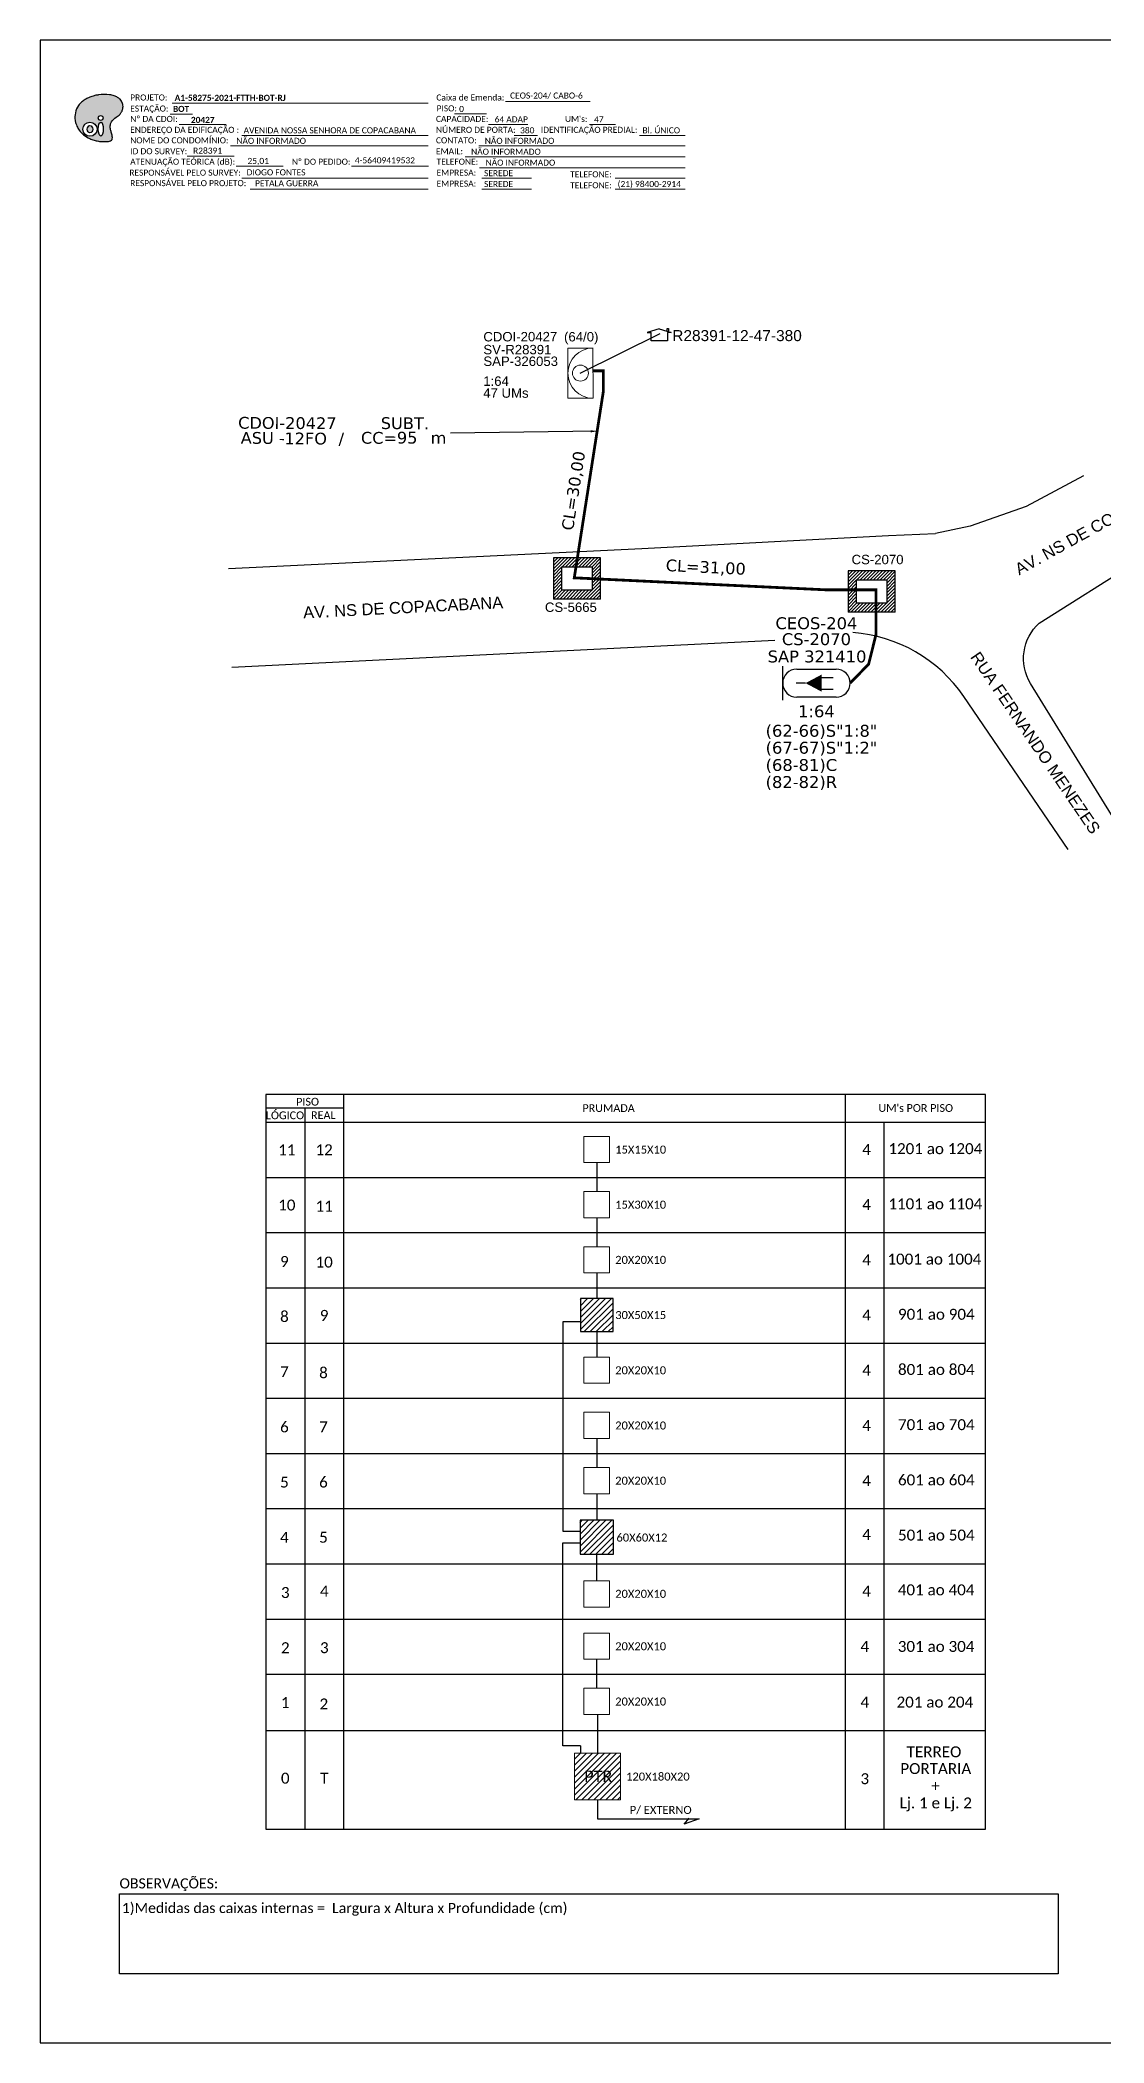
# Model space of a CAD drawing. Extents: x -4 to 837, y 1 to 595.
# Drawn here: x -4 to 312, y 1 to 595 of the extents above; entities that cross this region are included whole.
import ezdxf
from ezdxf.enums import TextEntityAlignment as Align

# ---------------------------------------------------------------- set-up
doc = ezdxf.new("R2010")
doc.units = 0
for name, color, linetype in [('10.1-Caixas Subterrâneas', 5, 'Continuous'), ('20.4-CEOS', 1, 'Continuous'), ('CAP a instalar', 1, 'Continuous'), ('celulas gpon', 7, 'Continuous'), ('label_cabos', 7, 'Continuous'), ('QUADRA', 7, 'Continuous'), ('Segmento de Logradouro Texto', 238, 'Continuous'), ('surveys', 7, 'Continuous'), ('surveys legendas', 7, 'Continuous')]:
    doc.layers.add(name, color=color, linetype=linetype)
doc.layers.add("20.0-LEGENDA DOS CDO'S", color=1, linetype='Continuous', lineweight=0)
doc.layers.add('20.1-CDO_INTERIOR', color=1, linetype='Continuous', lineweight=0)
doc.layers.add('DROP DE CLIENTE', color=140, linetype='Continuous', plot=False)
doc.styles.add('ARIAL', font='arial.ttf')
doc.styles.add('DIGICADE', font='arial.ttf')
doc.styles.add('MtXpl_Calibri', font='CALIBRI.TTF')
doc.styles.add('siredit', font='verdana.ttf')
doc.styles.add('WMF-Calibri0', font='CALIBRI.TTF')
doc.styles.add('WMF-Calibri1', font='CALIBRIB.TTF')
doc.linetypes.add('FENCELINE1', pattern='A,0.25,-0.1,[133,ltypeshp.shx,S=0.1,R=0,X=-0.1,Y=0],-0.1,1', length=1.45)
doc.dimstyles.new('CC', dxfattribs={"dimtxt": 0.8, "dimasz": 2, "dimexe": 0.18, "dimexo": 0.0625, "dimgap": 0.09, "dimtad": 0, "dimdec": 0, "dimrnd": 1, "dimzin": 0, "dimdsep": 46, "dimtxsty": 'siredit', "dimblk": 'NONE', "dimcen": 0, "dimse1": 1, "dimse2": 1, "dimsd1": 1, "dimsd2": 1, "dimclrt": 7, "dimadec": 0, "dimazin": 0, "dimtfac": 1, "dimtdec": 0, "dimtofl": 0, "dimtmove": 0, "dimatfit": 3, "dimfxl": 0, "dimtolj": 1, "dimtzin": 0, "dimarcsym": 0})

# ---------------------------------------------------------------- blocks, each defined once
blk = doc.blocks.new('OI')
h = blk.add_hatch(color=40)
edge = h.paths.add_edge_path()
edge.add_spline(control_points=[(4.35, -0.67), (3.92, -0.99), (3.26, -1.5), (2.81, -2.59), (2.9, -3.5), (3.06, -4.27), (3.31, -4.85), (3.37, -5.39), (3.4, -5.88), (3.2, -6.4), (2.54, -6.61), (1.65, -6.63), (0.55, -6.67), (-0.56, -6.42), (-1.61, -6.14), (-2.77, -5.61), (-3.92, -4.77), (-4.89, -3.7), (-5.34, -2.65), (-5.6, -1.94), (-5.85, -0.96), (-5.71, 0.47), (-5.1, 2.02), (-4.14, 3.02), (-3.3, 3.61), (-2.37, 4.16), (-1.36, 4.44), (-0.56, 4.7), (0.79, 4.85), (2.24, 4.97), (3.79, 4.57), (4.67, 4.21), (5.44, 3.65), (5.76, 2.99), (6.03, 2.21), (6.01, 1.46), (5.72, 0.64), (5.31, 0.08), (4.88, -0.38), (4.51, -0.55), (4.35, -0.67)], knot_values=[0, 0, 0, 0, 1.60434, 2.417191, 3.427595, 4.282808, 4.776746, 5.304182, 5.888771, 6.258406, 6.858137, 7.79129, 8.986195, 10.124242, 11.187857, 12.242908, 13.953784, 15.414161, 16.515391, 17.349188, 17.675853, 19.552021, 21.515531, 22.568638, 23.63245, 24.621084, 25.782718, 26.745347, 27.142653, 29.870543, 31.004649, 31.921532, 32.709589, 33.801391, 34.042471, 35.192333, 35.971461, 36.628871, 37.254359, 37.836911, 37.836911, 37.836911, 37.836911], degree=3, periodic=0)
h.paths.add_polyline_path([(1.13, -0.87, -1), (-0.04, -0.87, -1)], flags=16)
edge = h.paths.add_edge_path(flags=16)
edge.add_ellipse((0.56, -3.59), major_axis=(-0.02, 1.71), ratio=0.361305, start_angle=0, end_angle=360)
h.paths.add_polyline_path([(-0.36, -3.62, -1), (-3.8, -3.62, -1)], flags=16)
edge = h.paths.add_edge_path(flags=0)
edge.add_ellipse((-2.08, -3.62), major_axis=(0, 0.885), ratio=0.758294, start_angle=0, end_angle=360)
at = {"color": 40}
for centre, radius in [((-2.08, -3.62), 1.72), ((0.54, -0.87), 0.587)]:
    blk.add_circle(centre, radius, dxfattribs=at)
blk.add_ellipse((-2.08, -3.62), major_axis=(0, 0.885), ratio=0.758294, start_param=-3.141592653589792, end_param=3.141592653589792, dxfattribs=at)
blk.add_ellipse((0.56, -3.59), major_axis=(-0.02, 1.71), ratio=0.361305, dxfattribs=at)
at = {"color": 40, "start_tangent": (-0.800898, -0.598801), "end_tangent": (-0.800898, -0.598801)}
blk.add_spline([(4.35, -0.67), (3.2, -1.78), (2.9, -2.54), (2.92, -3.55), (3.12, -4.38), (3.28, -4.85), (3.37, -5.37), (3.35, -5.95), (3.2, -6.29), (2.66, -6.55), (1.73, -6.63), (0.54, -6.62), (-0.58, -6.41), (-1.6, -6.11), (-2.56, -5.67), (-3.95, -4.67), (-4.89, -3.56), (-5.37, -2.56), (-5.64, -1.78), (-5.72, -1.46), (-5.63, 0.42), (-4.84, 2.22), (-4.13, 2.99), (-3.27, 3.62), (-2.4, 4.09), (-1.3, 4.47), (-0.37, 4.72), (0.02, 4.77), (2.75, 4.8), (3.85, 4.53), (4.69, 4.16), (5.31, 3.68), (5.85, 2.73), (5.93, 2.5), (5.94, 1.35), (5.67, 0.62), (5.29, 0.08), (4.84, -0.36), (4.35, -0.67)], degree=3, dxfattribs=at)
blk = doc.blocks.new('Inst CDOI-64')
at = {"layer": '20.1-CDO_INTERIOR', "color": 1, "lineweight": 18}
blk.add_lwpolyline([(-2.12, -2.13), (-2.12, 2.12), (0, 2.12), (0.01, -2.13)], close=True, dxfattribs=at)
blk.add_circle((-1.06, 0), 0.68, dxfattribs=at)
blk.add_arc((0.01, 0), 2.13, 90.0276, 270.0276, dxfattribs=at)
at = {"layer": "20.0-LEGENDA DOS CDO'S", "style": 'ARIAL'}
for tag, p, rotation in [('FID', (-9.3, 2.69), 0.118), ('SURVEY', (-9.3, 1.6), 359.9724), ('SAP', (-9.3, 0.61), 359.9724), ('1:XX', (-9.31, -1.08), 359.9724), ('UMS', (-9.31, -2.09), 359.9724)]:
    blk.add_attdef(tag, p, '', height=0.8, rotation=rotation, dxfattribs=at)
at = {"layer": "20.0-LEGENDA DOS CDO'S"}
for tag, p, style, flags in [('ID_ATIVIDADE', (-9.3, 3.78), 'ARIAL', 3), ('FATOR', (-1.5, 3.78), 'ARIAL', 1), ('QTDE', (-9.18, -3.66), 'DIGICADE', 3)]:
    blk.add_attdef(tag, p, '', height=0.8, rotation=0.118, dxfattribs=dict(at, style=style, flags=flags))
at = {"layer": "20.0-LEGENDA DOS CDO'S", "style": 'ARIAL'}
blk.add_attdef('FIBRAS_UTILIZADAS', text='', height=0.8, rotation=359.9724, dxfattribs=at).set_placement((-0.99, 2.69), align=Align.CENTER)
blk = doc.blocks.new('Inst CB DT OCUP CFOA-SM-ASU-120-S-12')
at = {"layer": 'label_cabos', "color": 0, "style": 'siredit'}
for tag, flags, p in [('ID_ATIVIDADE', 3, (1.31, 2.67)), ('FATOR', 1, (11.56, 2.55))]:
    blk.add_attdef(tag, text='', height=1, rotation=359.69, dxfattribs=dict(at, flags=flags)).set_placement(p, align=Align.MIDDLE_CENTER)
for tag, p in [('DESTINO_CABO', (3.13, 1.26)), ('TIPO_CABO', (13.11, 1.24)), ('TIPO_CABO', (1.26, 0)), ('CABO', (4.69, -0.05)), ('/', (7.71, -0.05)), ('LANCE', (10.91, 0)), ('UND', (15.96, 0)), ('FID', (13.15, -1.41))]:
    blk.add_attdef(tag, text='', height=1, rotation=359.69, dxfattribs=at).set_placement(p, align=Align.MIDDLE_CENTER)
blk.add_attdef('QTDE', (12.43, -0.47), '', height=1, rotation=359.69, dxfattribs=at)
blk = doc.blocks.new('_None')
blk = doc.blocks.new('*U83')
at = {"layer": '20.4-CEOS', "color": 7, "style": 'siredit'}
for tag, p in [('FIBRAS_SPLITTER', (0, 0)), ('FIBRAS_TOP_C', (0, -4.13)), ('RESERVA_FINAIS', (0, -5.46))]:
    blk.add_attdef(tag, p, '', height=1.01, dxfattribs=at)
for tag, p, flags in [('ID_ATIVIDADE', (0, -6.77), 3), ('QTDE', (0, -9.4), 1), ('FATOR', (0, -8.09), 1), ('FID', (0, -10.71), 1)]:
    blk.add_attdef(tag, p, '', height=1.01, dxfattribs=dict(at, flags=flags))
blk = doc.blocks.new('*U84')
at = {"layer": '20.4-CEOS', "color": 7, "style": 'siredit'}
blk.add_attdef('FIBRAS_SPLITTER', (0, 0), '', height=1.01, dxfattribs=at)
for tag, p, flags in [('ID_ATIVIDADE', (0, -1.48), 3), ('QTDE', (0, -4.11), 1), ('FATOR', (0, -2.79), 1), ('FID', (0, -5.42), 1)]:
    blk.add_attdef(tag, p, '', height=1.01, dxfattribs=dict(at, flags=flags))
blk = doc.blocks.new('*X85')
at = {"color": 0, "linetype": 'Continuous'}
for p, q in [((-1.25, 0.34099), (-0.49099, 1.1)), ((-1.25, 0.517767), (-0.667767, 1.1)), ((-1.25, 0.694544), (-0.844544, 1.1)), ((-1.25, 0.87132), (-1.02132, 1.1)), ((-1.25, 1.048097), (-1.198097, 1.1)), ((-0.789214, 0.625), (-0.314214, 1.1)), ((-0.612437, 0.625), (-0.137437, 1.1)), ((-0.43566, 0.625), (0.03934, 1.1)), ((-0.258883, 0.625), (0.216117, 1.1)), ((-0.082107, 0.625), (0.392893, 1.1)), ((0.09467, 0.625), (0.56967, 1.1)), ((0.271447, 0.625), (0.746447, 1.1)), ((0.448223, 0.625), (0.923223, 1.1)), ((0.625, 0.625), (1.1, 1.1)), ((0.801777, 0.625), (1.25, 1.073223)), ((-1.25, 0.164214), (-0.8035, 0.610714)), ((-1.25, -0.012563), (-0.8035, 0.433937)), ((-1.25, -0.18934), (-0.8035, 0.25716)), ((-1.25, -0.366117), (-0.8035, 0.080383)), ((0.8035, 0.449947), (1.25, 0.896447)), ((0.8035, 0.27317), (1.25, 0.71967)), ((0.8035, 0.096393), (1.25, 0.542893)), ((0.8035, -0.080383), (1.25, 0.366117)), ((0.8035, -0.25716), (1.25, 0.18934)), ((0.8035, -0.433937), (1.25, 0.012563)), ((-1.25, -0.542893), (-0.8035, -0.096393)), ((-1.25, -0.71967), (-0.8035, -0.27317)), ((-1.25, -0.896447), (-0.8035, -0.449947)), ((-1.25, -1.073223), (-0.801777, -0.625)), ((-1.1, -1.1), (-0.625, -0.625)), ((-0.923223, -1.1), (-0.448223, -0.625)), ((-0.746447, -1.1), (-0.271447, -0.625)), ((-0.56967, -1.1), (-0.09467, -0.625)), ((-0.392893, -1.1), (0.082107, -0.625)), ((-0.216117, -1.1), (0.258883, -0.625)), ((-0.03934, -1.1), (0.43566, -0.625)), ((0.137437, -1.1), (0.612437, -0.625)), ((0.314214, -1.1), (0.789214, -0.625)), ((0.49099, -1.1), (1.25, -0.34099)), ((0.667767, -1.1), (1.25, -0.517767)), ((0.8035, -0.610714), (1.25, -0.164214)), ((0.844544, -1.1), (1.25, -0.694544)), ((1.02132, -1.1), (1.25, -0.87132)), ((1.198097, -1.1), (1.25, -1.048097))]:
    blk.add_line(p, q, dxfattribs=at)
blk = doc.blocks.new('SURVEY_SURVEY')
for p, q in [((0, 0.0000127), (-0.0000126, 0.000009)), ((-0.0000126, 0.000009), (-0.0000086, 0.000009)), ((-0.0000086, 0), (-0.0000086, 0.000009)), ((0.0000086, 0), (-0.0000086, 0)), ((0, 0.0000127), (0.0000126, 0.000009)), ((0.0000084, 0.0000132), (0.0000098, 0.0000132)), ((0.0000084, 0.0000103), (0.0000084, 0.0000132)), ((0.0000126, 0.000009), (0.0000086, 0.000009)), ((0.0000086, 0.000009), (0.0000086, 0)), ((0.0000098, 0.0000132), (0.0000098, 0.0000099))]:
    blk.add_line(p, q)

msp = doc.modelspace()

# ---------------------------------------------------------------- hatches: boundary and pattern name
h = msp.add_hatch()
h.set_pattern_fill('ANSI31', color=1, scale=10, style=0)
h.set_pattern_definition([(45, (-461.9935, -175.6853), (-0.8838835, 0.8838835), [])])
h.paths.add_polyline_path([(166.02, 222.04), (156.34, 222.04), (156.34, 212.22), (166.02, 212.22)])
h.paths.add_polyline_path([(161.51, 212.63), (161.51, 217.78)], flags=16)
h = msp.add_hatch()
h.set_pattern_fill('ANSI31', color=1, scale=10, style=0)
h.set_pattern_definition([(45, (-461.8737, -241.4762), (-0.8838835, 0.8838835), [])])
h.paths.add_polyline_path([(166.14, 156.25), (156.23, 156.25), (156.23, 146.2), (166.14, 146.2)])
h.paths.add_polyline_path([(161.63, 146.84), (161.63, 151.99)], flags=16)
h = msp.add_hatch()
h.set_pattern_fill('ANSI31', color=1, scale=10, style=0)
h.set_pattern_definition([(45, (-457.0044, -310.5754), (-0.8838835, 0.8838835), [])])
h.paths.add_polyline_path([(154.62, 73.39), (168.19, 73.39), (168.19, 87.15), (154.62, 87.15)])
h.paths.add_polyline_path([(156.62, 77.74), (166.7, 77.74), (166.7, 82.89), (156.62, 82.89)], flags=24)

# ---------------------------------------------------------------- linework, layer by layer
for p, q in [((837.17, 595.26), (-3.83, 595.26)), ((-3.83, 595.26), (-3.83, 1.26)), ((-3.83, 1.26), (837.17, 1.26))]:
    msp.add_line(p, q)
at = {"color": 0, "linetype": 'Continuous'}
for p, q in [((150.87, 439.07, 0.42), (150.87, 439.07, 0.42)), ((238.2, 435.21, 0.42), (238.2, 435.21, 0.42))]:
    msp.add_line(p, q, dxfattribs=at)
at = {"color": 3}
msp.add_line((161.18, 106.43), (161.18, 115.04), dxfattribs=at)
at = {"color": 7, "lineweight": 0}
for points in [[(35.28, 576.58), (111.25, 576.58)], [(134.09, 577.07), (159.22, 577.07)], [(34.76, 573.3), (41.31, 573.3)], [(119.05, 573.34), (128.53, 573.34)], [(37.42, 570.23), (51.37, 570.23)], [(55.99, 566.99), (111.25, 566.99)], [(129.1, 570.23), (140.71, 570.23)], [(136.68, 566.99), (143.62, 566.99)], [(159.04, 570.23), (166.7, 570.23)], [(173.85, 566.99), (187.41, 566.99)], [(39.74, 560.82), (53.69, 560.82)], [(52.58, 563.88), (111.25, 563.88)], [(122.17, 560.64), (187.44, 560.64)], [(126.21, 563.88), (187.44, 563.88)], [(54.28, 557.85), (68.22, 557.85)], [(55.99, 554.29), (111.25, 554.29)], [(88.51, 557.85), (111.27, 557.85)], [(126.46, 557.41), (187.44, 557.41)], [(127.07, 554.29), (141.86, 554.29)], [(166.67, 554.29), (187.44, 554.29)], [(58.48, 551.06), (111.25, 551.06)], [(127.07, 551.06), (141.86, 551.06)], [(166.67, 551.06), (187.44, 551.06)]]:
    msp.add_lwpolyline(points, dxfattribs=at)
at = {"color": 0}
for points in [[(276.37, 282.55), (63.06, 282.55)], [(86.2, 278.44), (63.06, 278.44)]]:
    msp.add_lwpolyline(points, dxfattribs=at)
for points in [[(63.06, 282.55), (63.06, 64.63), (276.37, 64.63), (276.37, 282.55)], [(86.2, 64.63), (86.2, 282.55)], [(234.78, 282.55), (234.78, 64.63)], [(63.06, 274.33), (276.37, 274.33)], [(74.63, 278.44), (74.63, 64.63)], [(246.35, 64.63), (246.35, 274.33)], [(63.06, 257.95), (276.37, 257.95)], [(63.06, 241.58), (276.37, 241.58)], [(63.06, 225.21), (276.37, 225.21)], [(63.06, 208.84), (276.37, 208.84)], [(63.06, 192.47), (276.37, 192.47)], [(63.06, 176.09), (276.37, 176.09)], [(63.06, 159.72), (276.37, 159.72)], [(63.06, 143.35), (276.37, 143.35)], [(63.06, 126.98), (276.37, 126.98)], [(63.06, 110.61), (276.37, 110.61)], [(63.06, 93.93), (276.37, 93.93)]]:
    msp.add_lwpolyline(points)
at = {"lineweight": 0}
for points in [[(165.01, 270.11), (157.35, 270.11), (157.35, 262.34), (165.01, 262.34)], [(165.01, 253.78), (157.35, 253.78), (157.35, 246.01), (165.01, 246.01)], [(165.01, 237.41), (157.35, 237.41), (157.35, 229.64), (165.01, 229.64)], [(165.01, 204.66), (157.35, 204.66), (157.35, 196.9), (165.01, 196.9)], [(165.01, 188.29), (157.35, 188.29), (157.35, 180.52), (165.01, 180.52)], [(165.01, 171.92), (157.35, 171.92), (157.35, 164.15), (165.01, 164.15)], [(165.01, 130.53), (157.35, 130.53), (157.35, 138.3), (165.01, 138.3)], [(165.01, 122.81), (157.35, 122.81), (157.35, 115.04), (165.01, 115.04)], [(165.01, 106.43), (157.35, 106.43), (157.35, 98.66), (165.01, 98.66)]]:
    msp.add_lwpolyline(points, close=True, dxfattribs=at)
at = {"color": 3}
for points in [[(161.18, 262.34), (161.18, 253.78)], [(161.18, 246.01), (161.18, 237.41)], [(161.18, 229.64), (161.18, 222.08)], [(156.34, 215.13), (151.11, 215.13), (151.11, 153.01), (156.23, 153.01)], [(161.18, 212.22), (161.18, 204.66)], [(161.18, 180.52), (161.18, 171.92)], [(161.18, 164.15), (161.18, 156.25)], [(156.34, 89.35), (151.11, 89.35), (151.11, 149.6), (156.23, 149.6)], [(161.18, 138.3), (161.18, 146.2)], [(161.4, 98.66), (161.4, 87.15)], [(156.34, 89.35), (156.34, 87.15)]]:
    msp.add_lwpolyline(points, dxfattribs=at)
at = {"color": 1}
for points in [[(166.02, 222.04), (156.34, 222.04), (156.34, 212.22), (166.02, 212.22)], [(166.14, 156.25), (156.23, 156.25), (156.23, 146.2), (166.14, 146.2)]]:
    msp.add_lwpolyline(points, close=True, dxfattribs=at)
at = {"color": 1, "lineweight": 0}
msp.add_lwpolyline([(154.62, 87.15), (168.19, 87.15), (168.19, 73.39), (154.62, 73.39)], close=True, dxfattribs=at)
at = {"color": 1}
for points in [[(161.4, 73.39), (161.4, 67.69), (191.54, 67.69)], [(187.13, 66.1), (188.53, 67.93)], [(191.54, 67.69), (187.13, 66.1)]]:
    msp.add_lwpolyline(points, dxfattribs=at)
at = {"color": 0}
msp.add_lwpolyline([(19.73, 45.46), (297.98, 45.46), (297.98, 21.75), (19.73, 21.75)], close=True, dxfattribs=at)
at = {"layer": '10.1-Caixas Subterrâneas', "color": 30}
for p, q in [((148.37, 441.72, 0.42), (148.37, 429.44, 0.42)), ((162.33, 441.72, 0.42), (148.37, 441.72, 0.42)), ((162.33, 429.44, 0.42), (162.33, 441.72, 0.42)), ((150.87, 432.09, 0.42), (150.87, 439.07, 0.42)), ((150.87, 439.07, 0.42), (159.84, 439.07, 0.42)), ((159.84, 439.07, 0.42), (159.84, 432.09, 0.42)), ((235.7, 437.86, 0.42), (235.7, 425.58, 0.42)), ((249.66, 437.86, 0.42), (235.7, 437.86, 0.42)), ((238.2, 428.23, 0.42), (238.2, 435.21, 0.42)), ((238.2, 435.21, 0.42), (247.17, 435.21, 0.42)), ((247.17, 435.21, 0.42), (247.17, 428.23, 0.42)), ((249.66, 425.58, 0.42), (249.66, 437.86, 0.42)), ((162.33, 429.44, 0.42), (148.37, 429.44, 0.42)), ((159.84, 432.09, 0.42), (150.87, 432.09, 0.42)), ((247.17, 428.23, 0.42), (238.2, 428.23, 0.42)), ((249.66, 425.58, 0.42), (235.7, 425.58, 0.42))]:
    msp.add_line(p, q, dxfattribs=at)
at = {"layer": '20.4-CEOS', "color": 5}
for p, q in [((220.46, 408.7, 0.42), (232.13, 408.7, 0.42)), ((232.13, 400.38, 0.42), (220.46, 400.38, 0.42))]:
    msp.add_line(p, q, dxfattribs=at)
at = {"layer": '20.4-CEOS', "color": 5, "elevation": 0.42}
for points in [[(216.3, 399.52), (216.3, 409.55)], [(223.08, 404.54), (220.27, 404.54)], [(227.68, 406.19), (231.22, 406.19)], [(227.68, 402.73), (231.22, 402.73)]]:
    msp.add_lwpolyline(points, dxfattribs=at)
msp.add_lwpolyline([(223.08, 404.54, 0, 5.14, 0), (227.89, 404.54, 5.14, 5.14, 0)], format="xyseb", dxfattribs=at)
at = {"layer": '20.4-CEOS', "color": 5}
for centre, start, end in [((220.46, 404.54, 0.42), 90, 270), ((232.13, 404.54, 0.42), 270, 90)]:
    msp.add_arc(centre, 4.16, start, end, dxfattribs=at)
at = {"layer": 'CAP a instalar', "linetype": 'FENCELINE1', "ltscale": 8, "const_width": 0.827, "elevation": 0.42}
msp.add_lwpolyline([(236.31, 404.55), (241.78, 410.17), (243.93, 418.85), (243.93, 424.36), (243.93, 432.21), (243.93, 432.21), (229.11, 432.21), (154.52, 435.77), (163.13, 491.02), (163.13, 497.16), (160.06, 497.16)], dxfattribs=at)
at = {"layer": 'DROP DE CLIENTE', "elevation": 0.42}
msp.add_lwpolyline([(156.23, 496.43), (180, 508.28)], dxfattribs=at)
at = {"layer": 'QUADRA', "ltscale": 5e-05}
for points in [[(305.43, 466), (288.51, 456.89), (271.88, 451.13), (261.64, 448.95)], [(52.05, 438.58), (174.52, 444.46), (247.65, 448.37), (261.64, 448.95)], [(213.94, 417.19), (53.03, 409.19)]]:
    msp.add_lwpolyline(points, dxfattribs=at)
for points in [[(313.76, 365.45), (289.79, 404.43, -0.361157), (292.35, 422.35), (321.49, 440.69)], [(300.96, 355.23), (269.96, 400.6, 0.228166), (237.11, 419.52)]]:
    msp.add_lwpolyline(points, format="xyb", dxfattribs=at)

# ---------------------------------------------------------------- block references
at = {"color": 7, "xscale": 1.213923925163967, "yscale": 1.213923925163967, "zscale": 1.213923925163967, "rotation": 0.1532896023949059}
msp.add_blockref('OI', (13.47, 573.2), dxfattribs=at)
at = {"color": 0, "lineweight": 0, "xscale": 3.491390751535354, "yscale": 3.491390751535354, "zscale": 3.491390751535354}
msp.add_blockref('Inst CDOI-64', (160.04, 496.48, 0.42), dxfattribs=at).add_auto_attribs({'FIBRAS_UTILIZADAS': '(64/0)', 'SURVEY': 'SV-R28391', 'SAP': 'SAP-326053', '1:XX': '1:64', 'UMS': '47 UMs', 'FID': 'CDOI-20427'})
at = {"layer": '10.1-Caixas Subterrâneas', "color": 30, "xscale": 5.582516547890439, "yscale": 5.582516547890439, "zscale": 11.16503309578088, "rotation": 180.000000000063}
for p in [(155.35, 435.58, 0.42), (242.68, 431.72, 0.42)]:
    msp.add_blockref('*X85', p, dxfattribs=at)
at = {"layer": '20.4-CEOS', "color": 5, "lineweight": 0}
ref = msp.add_blockref('*U83', (211.24, 388.65, 0.42), dxfattribs=dict(at, xscale=3.491390751535354, yscale=3.491390751535354, zscale=3.491390751535354))
ref.add_attrib('FIBRAS_SPLITTER', '(62-66)S"1:8"', (211.24, 388.65, 0.42), dxfattribs={"color": 5, "height": 3.5252, "style": 'siredit'})
ref.add_attrib('FIBRAS_TOP_C', '(68-81)C', (211.24, 378.5, 0.42), dxfattribs={"color": 5, "height": 3.525, "style": 'siredit'})
ref.add_attrib('RESERVA_FINAIS', '(82-82)R', (211.24, 373.45, 0.42), dxfattribs={"color": 5, "height": 3.525, "style": 'siredit'})
ref = msp.add_blockref('*U84', (211.24, 383.62, 0.42), dxfattribs=dict(at, xscale=3.491390751535354, yscale=3.491390751535354, zscale=3.491390751535354))
ref.add_attrib('FIBRAS_SPLITTER', '(67-67)S"1:2"', (211.24, 383.62, 0.42), dxfattribs={"color": 5, "height": 3.5252, "style": 'siredit'})
at = {"layer": 'label_cabos', "color": 0, "lineweight": 0}
ref = msp.add_blockref('Inst CB DT OCUP CFOA-SM-ASU-120-S-12', (58.54, 477.27, 0.42), dxfattribs=dict(at, xscale=3.491390751535354, yscale=3.491390751535354, zscale=3.491390751535354))
ref.add_attrib('DESTINO_CABO', 'CDOI-20427', dxfattribs={"color": 0, "height": 3.491, "rotation": 359.69001, "style": 'siredit'}).set_placement((69.47, 481.68, 0.42), align=Align.MIDDLE_CENTER)
ref.add_attrib('CABO', '12FO', dxfattribs={"color": 0, "height": 3.491, "rotation": 359.69001, "style": 'siredit'}).set_placement((74.9, 477.09, 0.42), align=Align.MIDDLE_CENTER)
ref.add_attrib('TIPO_CABO', 'SUBT.', dxfattribs={"color": 0, "height": 3.491, "rotation": 359.69001, "style": 'siredit'}).set_placement((104.3, 481.62, 0.42), align=Align.MIDDLE_CENTER)
ref.add_attrib('/', '/', dxfattribs={"color": 0, "height": 3.49, "rotation": 359.69001, "style": 'siredit'}).set_placement((85.47, 477.09, 0.42), align=Align.MIDDLE_CENTER)
ref.add_attrib('TIPO_CABO', 'ASU - ', dxfattribs={"color": 0, "height": 3.491, "rotation": 359.69001, "style": 'siredit'}).set_placement((62.94, 477.25, 0.42), align=Align.MIDDLE_CENTER)
ref.add_attrib('LANCE', 'CC=', dxfattribs={"color": 0, "height": 3.491, "rotation": 359.69001, "style": 'siredit'}).set_placement((96.63, 477.28, 0.42), align=Align.MIDDLE_CENTER)
ref.add_attrib('QTDE', '95', (101.93, 475.61, 0.42), dxfattribs={"color": 0, "height": 3.491, "rotation": 359.69001, "style": 'siredit'})
ref.add_attrib('UND', 'm', dxfattribs={"color": 0, "height": 3.49, "rotation": 359.69001, "style": 'siredit'}).set_placement((114.27, 477.28, 0.42), align=Align.MIDDLE_CENTER)
at = {"layer": 'surveys', "color": 151, "xscale": 282924.3245790777, "yscale": 282924.3245790777, "zscale": 282924.3245790777}
msp.add_blockref('SURVEY_SURVEY', (179.7, 506.01, 0.42), dxfattribs=at)

# ---------------------------------------------------------------- texts
at = {"color": 7, "lineweight": 0, "style": 'WMF-Calibri0'}
for s, height, p in [('PROJETO:', 1.793, (22.88, 577.33)), ('ESTAÇÃO:', 1.793, (22.88, 574.05)), ('Caixa de Emenda:', 1.7927, (113.63, 577.33)), ('Nº DA CDOI:', 1.7927, (22.88, 570.98)), ('CAPACIDADE:', 1.7927, (113.52, 570.98)), ('PISO:', 1.793, (113.7, 574.09)), ("UM's:", 1.793, (151.77, 570.98)), ('ENDEREÇO DA EDIFICAÇÃO :', 1.7927, (22.88, 567.74)), ('NOME DO CONDOMÍNIO:', 1.7927, (22.88, 564.63)), ('CONTATO:', 1.793, (113.52, 564.63)), ('NÚMERO DE PORTA:', 1.7927, (113.52, 567.74)), ('IDENTIFICAÇÃO PREDIAL:', 1.7927, (144.61, 567.74)), ('ATENUAÇÃO TEÓRICA (dB):', 1.7927, (22.88, 558.28)), ('ID DO SURVEY:', 1.7927, (22.88, 561.39)), ('Nº DO PEDIDO:', 1.7927, (70.8, 558.28)), ('EMAIL:', 1.793, (113.52, 561.39)), ('TELEFONE:', 1.793, (113.71, 558.28)), ('RESPONSÁVEL PELO SURVEY:', 1.7927, (22.63, 555.04)), ('RESPONSÁVEL PELO PROJETO:', 1.7927, (22.88, 551.93)), ('EMPRESA:', 1.793, (113.71, 555.04)), ('EMPRESA:', 1.793, (113.71, 551.8)), ('TELEFONE:', 1.793, (153.31, 554.54)), ('TELEFONE:', 1.793, (153.31, 551.3))]:
    msp.add_text(s, height=height, dxfattribs=at).set_placement(p)
at = {"color": 7}
for s, height, style, p in [('A1-58275-2021-FTTH-BOT-RJ', 1.7927, 'WMF-Calibri1', (36.07, 577.23)), ('CEOS-204/ CABO-6', 1.7927, 'WMF-Calibri0', (135.49, 577.91)), ('BOT', 1.793, 'WMF-Calibri1', (35.56, 573.95)), ('0', 1.79, 'WMF-Calibri0', (120.4, 573.94)), (' 64 ADAP', 1.793, 'WMF-Calibri0', (130.27, 570.85)), ('47', 1.793, 'WMF-Calibri0', (160.39, 570.83)), ('NÃO INFORMADO', 1.7927, 'WMF-Calibri0', (54.36, 564.48)), ('AVENIDA NOSSA SENHORA DE COPACABANA', 1.7927, 'WMF-Calibri0', (56.5, 567.58)), ('NÃO INFORMADO', 1.7927, 'WMF-Calibri0', (127.99, 564.48)), ('380', 1.793, 'WMF-Calibri0', (138.46, 567.59)), ('Bl. ÚNICO', 1.793, 'WMF-Calibri0', (174.74, 567.59)), (' R28391', 1.793, 'WMF-Calibri0', (40.9, 561.56)), ('25,01', 1.793, 'WMF-Calibri0', (57.65, 558.52)), ('4-56409419532', 1.7927, 'WMF-Calibri0', (89.45, 558.69)), ('NÃO INFORMADO', 1.7927, 'WMF-Calibri0', (123.95, 561.24)), ('NÃO INFORMADO', 1.7927, 'WMF-Calibri0', (128.24, 558.01)), ('DIOGO FONTES', 1.7927, 'WMF-Calibri0', (57.39, 555.13)), ('PETALA GUERRA', 1.7927, 'WMF-Calibri0', (59.88, 551.9)), ('SEREDE', 1.793, 'WMF-Calibri0', (127.77, 554.89)), ('SEREDE', 1.793, 'WMF-Calibri0', (127.77, 551.66)), ('(21) 98400-2914', 1.7927, 'WMF-Calibri0', (167.37, 551.66)), ('15X15X10', 2.373, 'WMF-Calibri0', (166.67, 265.01)), ('1201 ao 1204', 3.24, 'WMF-Calibri0', (247.63, 264.86)), ('15X30X10', 2.373, 'WMF-Calibri0', (166.66, 248.68)), ('1101 ao 1104', 3.24, 'WMF-Calibri0', (247.63, 248.49)), ('20X20X10', 2.373, 'WMF-Calibri0', (166.66, 232.31)), ('1001 ao 1004', 3.24, 'WMF-Calibri0', (247.34, 232.11)), ('30X50X15', 2.373, 'WMF-Calibri0', (166.66, 215.94)), ('901 ao 904', 3.24, 'WMF-Calibri0', (250.48, 215.74)), ('20X20X10', 2.373, 'WMF-Calibri0', (166.66, 199.56)), ('801 ao 804', 3.24, 'WMF-Calibri0', (250.48, 199.37)), ('20X20X10', 2.373, 'WMF-Calibri0', (166.66, 183.19)), ('701 ao 704', 3.24, 'WMF-Calibri0', (250.48, 183)), ('20X20X10', 2.373, 'WMF-Calibri0', (166.66, 166.82)), ('601 ao 604', 3.24, 'WMF-Calibri0', (250.48, 166.63)), ('60X60X12', 2.373, 'WMF-Calibri0', (167.03, 149.96)), ('501 ao 504', 3.24, 'WMF-Calibri0', (250.48, 150.26)), ('401 ao 404', 3.24, 'WMF-Calibri0', (250.42, 134.02)), ('20X20X10', 2.373, 'WMF-Calibri0', (166.66, 133.27)), ('20X20X10', 2.373, 'WMF-Calibri0', (166.66, 117.71)), ('301 ao 304', 3.24, 'WMF-Calibri0', (250.42, 117.23)), ('20X20X10', 2.373, 'WMF-Calibri0', (166.66, 101.33)), ('201 ao 204', 3.24, 'WMF-Calibri0', (250.05, 100.73)), ('TERREO', 3.24, 'WMF-Calibri0', (253.04, 85.98)), ('PORTARIA', 3.24, 'WMF-Calibri0', (251.18, 81.01)), ('PTR', 3.433, 'WMF-Calibri0', (157.48, 78.62)), ('120X180X20', 2.373, 'WMF-Calibri0', (169.89, 79.07)), ('+', 3.24, 'WMF-Calibri0', (260.36, 75.89)), ('P/ EXTERNO', 2.373, 'WMF-Calibri0', (170.96, 69.18)), ('Lj. 1 e Lj. 2', 3.24, 'WMF-Calibri0', (250.98, 70.82))]:
    msp.add_text(s, height=height, dxfattribs=dict(at, style=style)).set_placement(p)
at = {"color": 7, "style": 'WMF-Calibri1'}
msp.add_text('20427', height=1.793, dxfattribs=at).set_placement((44.39, 570.69), align=Align.CENTER)
at = {"color": 0, "style": 'WMF-Calibri0'}
for s, p in [('     PISO', (68.02, 279.25)), ('PRUMADA', (156.93, 277.36)), ("UM's POR PISO", (244.67, 277.39)), ('  LÓGICO', (61.48, 275.22)), ('    REAL', (73.24, 275.27))]:
    msp.add_text(s, height=2.3, dxfattribs=at).set_placement(p)
at = {"color": 7, "style": 'WMF-Calibri0'}
for s, p in [('11', (69.31, 266.1)), ('12', (80.37, 266.15)), ('10', (69.31, 249.76)), ('11', (80.37, 249.43)), ('10', (80.37, 232.84)), ('9', (80.37, 217.03))]:
    msp.add_text(s, height=3.24, dxfattribs=at).set_placement(p, align=Align.MIDDLE_CENTER)
for s, style, p in [('OBSERVAÇÕES:', 'WMF-Calibri0', (19.71, 47.08)), ('1)Medidas das caixas internas =  Largura x Altura x Profundidade (cm)', 'MtXpl_Calibri', (20.4, 39.78))]:
    msp.add_text(s, height=3, dxfattribs=dict(style=style)).set_placement(p)
for tag, flags, p in [('4', 4, (241.16, 266.25)), ('4', 4, (241.16, 249.88)), ('9', 4, (68.6, 233.01)), ('4', 4, (241.16, 233.51)), ('8', 4, (68.6, 216.7)), ('4', 4, (241.16, 217.14)), ('4', 4, (241.16, 200.77)), ('7', 4, (68.6, 200.33)), ('8', 4, (80.17, 200.02)), ('6', 4, (68.6, 183.96)), ('7', 4, (80.17, 183.97)), ('4', 4, (241.16, 184.39)), ('5', 4, (68.6, 167.59)), ('6', 4, (80.17, 167.6)), ('4', 4, (241.16, 168.02)), ('4', 4, (68.6, 151.21)), ('5', 4, (80.17, 151.23)), ('4', 4, (241.16, 152.06)), ('4', 4, (80.42, 135.27)), ('4', 4, (241.16, 135.28)), ('3', 4, (68.85, 134.84)), ('2', 4, (68.85, 118.47)), ('3', 4, (80.42, 118.48)), ('4', 4, (240.64, 118.87)), ('1', 4, (68.85, 102.24)), ('2', 4, (80.29, 101.79)), ('4', 4, (240.64, 102.36)), ('0', 4, (68.85, 79.78)), ('T', 12, (80.42, 79.82)), ('3', 4, (240.64, 79.62))]:
    msp.add_attdef(tag, text='XX', height=3.24, dxfattribs=dict(at, flags=flags)).set_placement(p, align=Align.MIDDLE_CENTER)
at = {"layer": '10.1-Caixas Subterrâneas', "color": 30, "style": 'ARIAL'}
for s, p in [('CS-2070', (236.72, 439.8)), ('CS-5665', (145.82, 425.66, 0.42))]:
    msp.add_text(s, height=2.793, dxfattribs=at).set_placement(p)
at = {"layer": '20.4-CEOS', "color": 5, "style": 'siredit'}
for s, p in [('CEOS-204', (226.3, 424.07, 0.42)), ('CS-2070', (226.3, 419.34, 0.42)), ('SAP 321410', (226.48, 414.21, 0.42)), ('1:64', (226.3, 397.95, 0.42))]:
    msp.add_text(s, height=3.525, dxfattribs=at).set_placement(p, align=Align.TOP_CENTER)
at = {"layer": 'celulas gpon', "color": 3, "style": 'siredit'}
for s, rotation, p in [('CL=30,00', 81.21528, (154.15, 449.61, 0.42)), ('CL=31,00', 357.24895, (181.57, 437.79, 0.42))]:
    msp.add_text(s, height=3.491, rotation=rotation, dxfattribs=at).set_placement(p)
at = {"layer": 'Segmento de Logradouro Texto', "color": 7, "linetype": 'Continuous', "style": 'DIGICADE'}
for rotation, p in [(28.91868, (286.39, 436.46)), (2.94364, (74.23, 423.72))]:
    msp.add_text('AV. NS DE COPACABANA', height=3.4914, rotation=rotation, dxfattribs=at).set_placement(p)
at = {"layer": 'Segmento de Logradouro Texto', "color": 7, "linetype": 'Continuous', "insert": (274.65, 414.26), "char_height": 3.4914, "width": 96.0862, "attachment_point": 1, "rotation": 304.27591, "style": 'DIGICADE'}
msp.add_mtext('\\o\\l\\fArial|b0|i0|c0|p34;\\T1.0000000000;\\W1.0000000000;RUA FERNANDO MENEZES', dxfattribs=at)
at = {"layer": 'surveys legendas', "color": 0, "style": 'ARIAL'}
msp.add_text('R28391-12-47-380', height=3.2744, dxfattribs=at).set_placement((183.57, 505.97, 0.42))

# ---------------------------------------------------------------- leaders
at = {"layer": 'label_cabos'}
msp.add_leader([(161.35, 479.25, 0.42), (117.8, 478.72, 0.42)], dimstyle='CC', override={"dimgap": 0.09, "dimtad": 0}, dxfattribs=at)

doc.saveas('drawing.dxf')
